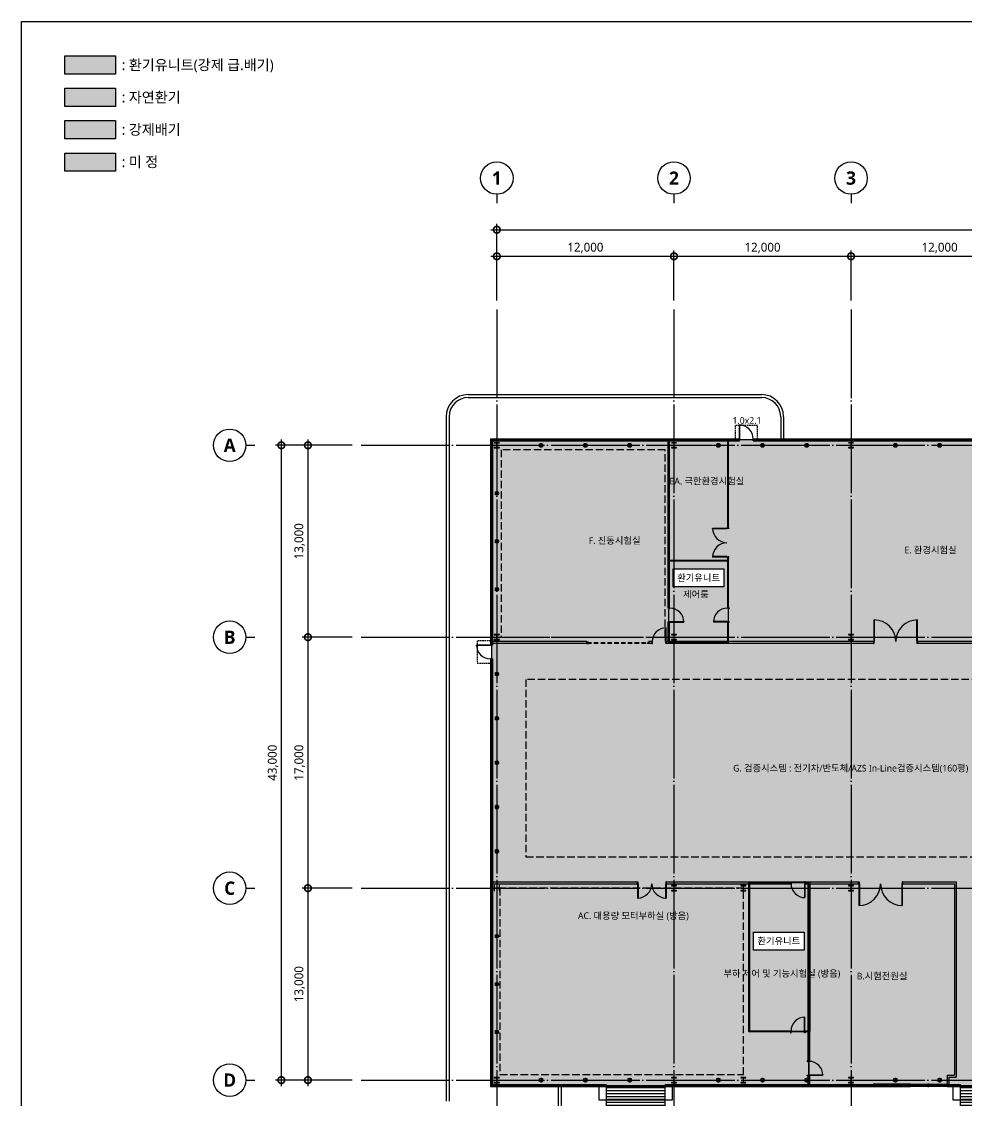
# Model space of a CAD drawing. Header units: millimetres. Extents: x -158894 to 483100, y 4200 to 114600.
# Drawn here: x 9300 to 73315, y 41524 to 114600 of the extents above; entities that cross this region are included whole.
import ezdxf
from ezdxf.enums import TextEntityAlignment as Align

# ---------------------------------------------------------------- set-up
doc = ezdxf.new("R2010")
doc.units = ezdxf.units.MM
doc.header["$LTSCALE"] = 200
for name, pattern in [('CEN-GAUN', [32.2, 30, -1, 0.2, -1]), ('DASH', [0.35, 0.25, -0.1]), ('HID', [2.3, 1.5, -0.8]), ('HIDDENX2', [0.75, 0.5, -0.25])]:
    doc.linetypes.add(name, pattern=pattern)
doc.layers.get('DEFPOINTS').update_dxf_attribs({"color": 137})
doc.layers.add('1.설비검토', color=3, linetype='Continuous', plot=False)
doc.layers.add('TXT-1', color=137, linetype='Continuous', plot=False)
for name, color, linetype in [('AA-DWXM-STHC', 7, 'HID'), ('BA', 9, 'Continuous'), ('CEN', 15, 'CEN-GAUN'), ('DOOR-OPEN', 9, 'Continuous'), ('HAT', 8, 'Continuous'), ('HID', 7, 'HIDDENX2'), ('RM', 8, 'Continuous'), ('XREF-A-PLAN$0$DOOR-OPEN', 9, 'Continuous')]:
    doc.layers.add(name, color=color, linetype=linetype)
doc.styles.add('$0$스타일1', font='malgun.ttf')
doc.styles.add('스타일1', font='malgun.ttf')
doc.styles.add('스타일2', font='malgunbd.ttf')
doc.dimstyles.new('CJA', dxfattribs={"dimscale": 300, "dimtxt": 2.7, "dimasz": 1, "dimexe": 2, "dimexo": 3, "dimgap": 1, "dimtad": 1, "dimdec": 0, "dimzin": 1, "dimdsep": 46, "dimlunit": 6, "dimtxsty": '$0$스타일1', "dimblk": 'CJDOT', "dimcen": 0.09, "dimdle": 1, "dimclrd": 256, "dimclre": 256, "dimclrt": 3, "dimadec": 0, "dimazin": 0, "dimtfac": 1, "dimtdec": 0, "dimtix": 1, "dimtmove": 2, "dimatfit": 3, "dimldrblk": 'CJDOT', "dimfxl": 1, "dimtolj": 1, "dimtzin": 1, "dimarcsym": 0})

# ---------------------------------------------------------------- blocks, each defined once
blk = doc.blocks.new('_DotSmall')
at = {"color": 0, "linetype": 'ByBlock', "const_width": 0.5}
blk.add_lwpolyline([(-0.0625, 0, 1), (0.0625, 0, 1)], format="xyb", close=True, dxfattribs=at)
blk = doc.blocks.new('*D38')
at = {"layer": 'BA', "lineweight": -2, "transparency": 16777216}
for p, q in [((26900, 42500), (26900, 86300)), ((31700, 85900), (26500, 85900)), ((31700, 42900), (26500, 42900))]:
    blk.add_line(p, q, dxfattribs=at)
at = {"layer": 'DEFPOINTS', "color": 0, "transparency": 16777216}
for p in [(26900, 85900), (32300, 85900), (32300, 42900)]:
    blk.add_point(p, dxfattribs=at)
at = {"layer": 'BA', "lineweight": -2, "transparency": 16777216, "xscale": 900, "yscale": 900, "zscale": 900}
for p, rotation in [((26900, 85900), 90), ((26900, 42900), 270)]:
    blk.add_blockref('_DotSmall', p, dxfattribs=dict(at, rotation=rotation))
at = {"layer": 'BA', "color": 9, "transparency": 16777216, "insert": (26340, 64400), "char_height": 600, "attachment_point": 5, "rotation": 90, "style": '$0$스타일1'}
blk.add_mtext('\\A1;43,000', dxfattribs=at)
blk = doc.blocks.new('CJDOT')
blk.add_line((-2, 0), (2, 0))
at = {"const_width": 0.5}
blk.add_lwpolyline([(-0.25, 0, 1), (0.25, 0, 1)], format="xyb", close=True, dxfattribs=at)
blk = doc.blocks.new('*D39')
at = {"layer": 'BA', "lineweight": -2, "transparency": 16777216}
for p, q in [((28700, 86300), (28700, 72500)), ((31700, 85900), (28300, 85900)), ((31700, 72900), (28300, 72900))]:
    blk.add_line(p, q, dxfattribs=at)
at = {"layer": 'DEFPOINTS', "color": 0, "transparency": 16777216}
for p in [(32300, 85900), (28700, 72900), (32300, 72900)]:
    blk.add_point(p, dxfattribs=at)
at = {"layer": 'BA', "lineweight": -2, "transparency": 16777216, "xscale": 900, "yscale": 900, "zscale": 900}
for p, rotation in [((28700, 85900), 90), ((28700, 72900), 270)]:
    blk.add_blockref('_DotSmall', p, dxfattribs=dict(at, rotation=rotation))
at = {"layer": 'BA', "color": 9, "transparency": 16777216, "insert": (28138, 79400), "char_height": 600, "attachment_point": 5, "rotation": 90, "style": '$0$스타일1'}
blk.add_mtext('\\A1;13,000', dxfattribs=at)
blk = doc.blocks.new('*D40')
at = {"layer": 'BA', "lineweight": -2, "transparency": 16777216}
for p, q in [((28700, 73300), (28700, 55500)), ((31700, 72900), (28300, 72900)), ((31700, 55900), (28300, 55900))]:
    blk.add_line(p, q, dxfattribs=at)
at = {"layer": 'DEFPOINTS', "color": 0, "transparency": 16777216}
for p in [(32300, 72900), (28700, 55900), (32300, 55900)]:
    blk.add_point(p, dxfattribs=at)
at = {"layer": 'BA', "lineweight": -2, "transparency": 16777216, "xscale": 900, "yscale": 900, "zscale": 900}
for p, rotation in [((28700, 72900), 90), ((28700, 55900), 270)]:
    blk.add_blockref('_DotSmall', p, dxfattribs=dict(at, rotation=rotation))
at = {"layer": 'BA', "color": 9, "transparency": 16777216, "insert": (28138, 64400), "char_height": 600, "attachment_point": 5, "rotation": 90, "style": '$0$스타일1'}
blk.add_mtext('\\A1;17,000', dxfattribs=at)
blk = doc.blocks.new('*D41')
at = {"layer": 'BA', "lineweight": -2, "transparency": 16777216}
for p, q in [((28700, 56300), (28700, 42500)), ((31700, 55900), (28300, 55900)), ((31700, 42900), (28300, 42900))]:
    blk.add_line(p, q, dxfattribs=at)
at = {"layer": 'DEFPOINTS', "color": 0, "transparency": 16777216}
for p in [(32300, 55900), (28700, 42900), (32300, 42900)]:
    blk.add_point(p, dxfattribs=at)
at = {"layer": 'BA', "lineweight": -2, "transparency": 16777216, "xscale": 900, "yscale": 900, "zscale": 900}
for p, rotation in [((28700, 55900), 90), ((28700, 42900), 270)]:
    blk.add_blockref('_DotSmall', p, dxfattribs=dict(at, rotation=rotation))
at = {"layer": 'BA', "color": 9, "transparency": 16777216, "insert": (28138, 49400), "char_height": 600, "attachment_point": 5, "rotation": 90, "style": '$0$스타일1'}
blk.add_mtext('\\A1;13,000', dxfattribs=at)
blk = doc.blocks.new('*D25')
at = {"layer": 'BA', "lineweight": -2, "transparency": 16777216}
for p, q in [((41500, 95700), (41500, 100900)), ((112500, 95700), (112500, 100900)), ((41100, 100500), (112900, 100500))]:
    blk.add_line(p, q, dxfattribs=at)
at = {"layer": 'DEFPOINTS', "color": 0, "transparency": 16777216}
for p in [(112500, 100500), (41500, 95100), (112500, 95100)]:
    blk.add_point(p, dxfattribs=at)
at = {"layer": 'BA', "lineweight": -2, "transparency": 16777216, "xscale": 900, "yscale": 900, "zscale": 900, "rotation": 180}
blk.add_blockref('_DotSmall', (41500, 100500), dxfattribs=at)
at = {"layer": 'BA', "lineweight": -2, "transparency": 16777216, "xscale": 900, "yscale": 900, "zscale": 900}
blk.add_blockref('_DotSmall', (112500, 100500), dxfattribs=at)
at = {"layer": 'BA', "color": 9, "transparency": 16777216, "insert": (77000, 101062), "char_height": 600, "attachment_point": 5, "style": '스타일1'}
blk.add_mtext('\\A1;71,000', dxfattribs=at)
blk = doc.blocks.new('*D29')
at = {"layer": 'BA', "lineweight": -2, "transparency": 16777216}
for p, q in [((65100, 98700), (77900, 98700)), ((65500, 95700), (65500, 99100)), ((77500, 95700), (77500, 99100))]:
    blk.add_line(p, q, dxfattribs=at)
at = {"layer": 'DEFPOINTS', "color": 0, "transparency": 16777216}
for p in [(77500, 98700), (65500, 95100), (77500, 95100)]:
    blk.add_point(p, dxfattribs=at)
at = {"layer": 'BA', "lineweight": -2, "transparency": 16777216, "xscale": 900, "yscale": 900, "zscale": 900, "rotation": 180}
blk.add_blockref('_DotSmall', (65500, 98700), dxfattribs=at)
at = {"layer": 'BA', "lineweight": -2, "transparency": 16777216, "xscale": 900, "yscale": 900, "zscale": 900}
blk.add_blockref('_DotSmall', (77500, 98700), dxfattribs=at)
at = {"layer": 'BA', "color": 9, "transparency": 16777216, "insert": (71500, 99262), "char_height": 600, "attachment_point": 5, "style": '스타일1'}
blk.add_mtext('\\A1;12,000', dxfattribs=at)
blk = doc.blocks.new('*D30')
at = {"layer": 'BA', "lineweight": -2, "transparency": 16777216}
for p, q in [((53100, 98700), (65900, 98700)), ((53500, 95700), (53500, 99100)), ((65500, 95700), (65500, 99100))]:
    blk.add_line(p, q, dxfattribs=at)
at = {"layer": 'DEFPOINTS', "color": 0, "transparency": 16777216}
for p in [(65500, 98700), (53500, 95100), (65500, 95100)]:
    blk.add_point(p, dxfattribs=at)
at = {"layer": 'BA', "lineweight": -2, "transparency": 16777216, "xscale": 900, "yscale": 900, "zscale": 900, "rotation": 180}
blk.add_blockref('_DotSmall', (53500, 98700), dxfattribs=at)
at = {"layer": 'BA', "lineweight": -2, "transparency": 16777216, "xscale": 900, "yscale": 900, "zscale": 900}
blk.add_blockref('_DotSmall', (65500, 98700), dxfattribs=at)
at = {"layer": 'BA', "color": 9, "transparency": 16777216, "insert": (59500, 99262), "char_height": 600, "attachment_point": 5, "style": '스타일1'}
blk.add_mtext('\\A1;12,000', dxfattribs=at)
blk = doc.blocks.new('*D31')
at = {"layer": 'BA', "lineweight": -2, "transparency": 16777216}
for p, q in [((41100, 98700), (53900, 98700)), ((41500, 95700), (41500, 99100)), ((53500, 95700), (53500, 99100))]:
    blk.add_line(p, q, dxfattribs=at)
at = {"layer": 'DEFPOINTS', "color": 0, "transparency": 16777216}
for p in [(53500, 98700), (41500, 95100), (53500, 95100)]:
    blk.add_point(p, dxfattribs=at)
at = {"layer": 'BA', "lineweight": -2, "transparency": 16777216, "xscale": 900, "yscale": 900, "zscale": 900, "rotation": 180}
blk.add_blockref('_DotSmall', (41500, 98700), dxfattribs=at)
at = {"layer": 'BA', "lineweight": -2, "transparency": 16777216, "xscale": 900, "yscale": 900, "zscale": 900}
blk.add_blockref('_DotSmall', (53500, 98700), dxfattribs=at)
at = {"layer": 'BA', "color": 9, "transparency": 16777216, "insert": (47500, 99262), "char_height": 600, "attachment_point": 5, "style": '스타일1'}
blk.add_mtext('\\A1;12,000', dxfattribs=at)
blk = doc.blocks.new('1')
blk.add_line((0, 600), (0, 0))
blk.add_circle((0, 1700), 1100)
at = {"style": '스타일2'}
blk.add_attdef('X', text='', height=900, dxfattribs=at).set_placement((0, 1700), align=Align.MIDDLE)
blk = doc.blocks.new('방화셔터')
at = {"layer": 'AA-DWXM-STHC', "ltscale": 0.5}
for p, q in [((81829, 49726), (81829, 49736)), ((81889, 49726), (81889, 49736)), ((81829, 45726), (81829, 45717)), ((81889, 45726), (81889, 45717))]:
    blk.add_line(p, q, dxfattribs=at)
at = {"layer": 'AA-DWXM-STHC'}
for p, q in [((81834, 45641), (81834, 49811)), ((81884, 45641), (81884, 49811))]:
    blk.add_line(p, q, dxfattribs=at)
at = {"layer": 'AA-DWXM-STHC', "ltscale": 0.5}
for points in [[(81829, 49726), (81809, 49726), (81809, 49826), (81909, 49826), (81909, 49726), (81889, 49726)], [(81829, 49736), (81819, 49736), (81819, 49816), (81899, 49816), (81899, 49736), (81889, 49736)], [(81829, 45726), (81809, 45726), (81809, 45626), (81909, 45626), (81909, 45726), (81889, 45726)], [(81829, 45717), (81819, 45717), (81819, 45636), (81899, 45636), (81899, 45717), (81889, 45717)]]:
    blk.add_lwpolyline(points, dxfattribs=at)
blk = doc.blocks.new('*U20')
for p, q in [((59, 185), (0, 185)), ((59, 9), (0, 9)), ((72, 172), (72, 22)), ((78, 172), (78, 22)), ((91, 185), (150, 185)), ((91, 9), (150, 9))]:
    blk.add_line(p, q)
for points in [[(150, 185), (150, 194), (0, 194), (0, 185)], [(0, 9), (0, 0), (150, 0), (150, 9)]]:
    blk.add_lwpolyline(points)
for centre, start, end in [((59, 172), 0, 90), ((59, 22), 270, 0), ((91, 172), 90, 180), ((91, 22), 180, 270)]:
    blk.add_arc(centre, 13, start, end)
blk = doc.blocks.new('WC1A')
at = {"layer": 'BA'}
blk.add_lwpolyline([(556300, 96403), (556500, 96403), (556500, 96203), (556300, 96203)], close=True, dxfattribs=at)
at = {"layer": 'CEN'}
blk.add_line((556400, 96450), (556400, 96150), dxfattribs=at)
at = {"layer": 'BA'}
blk.add_blockref('*U20', (556325, 96206), dxfattribs=at)

msp = doc.modelspace()

# ---------------------------------------------------------------- hatches: boundary and pattern name
at = {"layer": '1.설비검토', "transparency": 33554687}
h = msp.add_hatch(color=4, dxfattribs=at)
h.dxf.hatch_style = 1
h.paths.add_polyline_path([(12228.3, 112269.9), (15655.7, 112269.9), (15655.7, 111049.1), (12228.3, 111049.1)])
h = msp.add_hatch(color=221, dxfattribs=at)
h.dxf.hatch_style = 1
h.paths.add_polyline_path([(12228.3, 110079.3), (15655.7, 110079.3), (15655.7, 108858.4), (12228.3, 108858.4)])
h = msp.add_hatch(color=254, dxfattribs=at)
h.dxf.hatch_style = 1
h.paths.add_polyline_path([(12228.3, 107888.6), (15655.7, 107888.6), (15655.7, 106667.8), (12228.3, 106667.8)])
h = msp.add_hatch(color=41, dxfattribs=at)
h.dxf.hatch_style = 1
h.paths.add_polyline_path([(12228.3, 105698), (15655.7, 105698), (15655.7, 104477.2), (12228.3, 104477.2)])
h = msp.add_hatch(color=41, dxfattribs=at)
h.dxf.hatch_style = 1
h.paths.add_polyline_path([(41131.7, 86276.9), (41131.7, 42524.5), (85183.5, 42524.5), (85183.5, 56340.8), (91061.3, 56340.8), (91061.3, 61646.9), (93016.4, 61646.9), (93016.4, 65509.2), (91034.4, 65509.2), (91034.4, 72395.3), (76141.2, 72395.3), (76141.2, 86276.9)])
h.paths.add_polyline_path([(57177.3, 78097.4), (57177.3, 72525.4), (53143.2, 72525.4), (53143.2, 78097.4)], flags=16)
h.paths.add_polyline_path([(58570, 46191.7), (58570, 56334), (62714.7, 56334), (62714.7, 46191.7)], flags=16)
h = msp.add_hatch(color=131, dxfattribs=at)
h.dxf.hatch_style = 1
h.paths.add_polyline_path([(53143.2, 72525.4), (57177.3, 72525.4), (57177.3, 78097.4), (53143.2, 78097.4)])
h.paths.add_polyline_path([(62623.7, 46201.9), (62623.7, 56267.2), (58595.7, 56267.2), (58595.7, 46201.9)])
h.paths.add_polyline_path([(56882.6, 77538.3), (56882.6, 76317.5), (53455.1, 76317.5), (53455.1, 77538.3)], flags=16)
h.paths.add_polyline_path([(62316.8, 52931.5), (62316.8, 51710.7), (58889.4, 51710.7), (58889.4, 52931.5)], flags=16)
at = {"layer": 'HAT'}
h = msp.add_hatch(dxfattribs=at)
h.set_pattern_fill('_USER', color=256, scale=200, pattern_type=0)
h.set_pattern_definition([(0, (0, 0), (0, 200), [])])
h.paths.add_polyline_path([(48900, 38765), (52900, 38765), (52900, 42465), (48900, 42465)])
h = msp.add_hatch(dxfattribs=at)
h.set_pattern_fill('_USER', color=256, scale=200, pattern_type=0)
h.set_pattern_definition([(0, (24000, -2e-11), (0, 200), [])])
h.paths.add_polyline_path([(72900, 38765), (76900, 38765), (76900, 42465), (72900, 42465)])

# ---------------------------------------------------------------- linework, layer by layer
at = {"layer": '1.설비검토', "color": 0}
for points in [[(12228.3, 112269.9), (15655.7, 112269.9), (15655.7, 111049.1), (12228.3, 111049.1)], [(12228.3, 110079.3), (15655.7, 110079.3), (15655.7, 108858.4), (12228.3, 108858.4)], [(12228.3, 107888.6), (15655.7, 107888.6), (15655.7, 106667.8), (12228.3, 106667.8)], [(12228.3, 105698), (15655.7, 105698), (15655.7, 104477.2), (12228.3, 104477.2)], [(53455.1, 77538.3), (56882.6, 77538.3), (56882.6, 76317.5), (53455.1, 76317.5)], [(58889.4, 52931.5), (62316.8, 52931.5), (62316.8, 51710.7), (58889.4, 51710.7)]]:
    msp.add_lwpolyline(points, close=True, dxfattribs=at)
at = {"layer": '1.설비검토', "color": 4}
msp.add_lwpolyline([(76127, 86276.9), (41131.7, 86276.9), (41131.7, 42524.5), (62639.2, 42524.5), (62639.2, 46191.7), (58570, 46191.7), (58570, 56334), (62714.7, 56334), (62714.7, 46191.7), (62639.2, 46191.7), (62639.2, 42524.5), (85183.5, 42524.5), (85183.5, 56340.8), (91061.3, 56340.8), (91061.3, 61646.9), (93016.4, 61646.9), (93016.4, 65509.2), (91034.4, 65509.2), (91034.4, 72395.3), (76141.2, 72395.3), (76141.2, 86276.9)], close=True, dxfattribs=at)
at = {"layer": '1.설비검토'}
for points in [[(53143.2, 78097.4), (57177.3, 78097.4), (57177.3, 72525.4), (53143.2, 72525.4)], [(58595.7, 46201.9), (62623.7, 46201.9), (62623.7, 56267.2), (58595.7, 56267.2)]]:
    msp.add_lwpolyline(points, close=True, dxfattribs=at)
at = {"layer": 'BA'}
for p, q in [((39565, 89335), (59430, 89335)), ((39565, 89135), (59430, 89135)), ((38065, 87835), (38065, 41483.3)), ((38265, 87835), (38265, 41483.3)), ((60730, 87835), (60730, 86335)), ((60930, 87835), (60930, 86335)), ((57930, 86335), (57930, 87275)), ((41065, 86335), (57930, 86335)), ((41065, 86335), (41065, 72370)), ((58870, 86335), (112935, 86335)), ((41200, 86200), (57945, 86200)), ((41200, 86200), (41200, 72355)), ((58855, 86200), (112800, 86200)), ((57090, 80270), (56120, 80270)), ((57090, 78330), (56120, 78330)), ((53225, 73930), (54165, 73930)), ((57112.5, 73930), (56172.5, 73930)), ((67060, 72600), (67060, 74070)), ((70000, 72600), (70000, 74070)), ((52970, 72600), (52970, 73540)), ((41065, 72370), (40125, 72370)), ((41065, 71430), (41065, 42465)), ((41200, 71445), (41200, 42600)), ((51030, 56200), (51030, 55230)), ((52970, 56200), (52970, 55230)), ((62370, 56200), (62370, 55260)), ((66030, 56200), (66030, 54730)), ((68970, 56200), (68970, 54730)), ((62370, 46225), (62370, 47165)), ((62650, 43230), (63590, 43230)), ((72000, 43225), (72500, 43225)), ((41065, 42465), (48900, 42465)), ((41200, 42600), (48900, 42600)), ((45665, 42465.2), (45665, 38683)), ((45865, 42465.2), (45865, 38683)), ((52900, 42600), (67000, 42600)), ((52900, 42465), (67000, 42465)), ((67000, 42615), (67000, 42465)), ((67045, 42615), (67000, 42615)), ((67000, 42465), (67045, 42465)), ((67045, 42465), (67045, 42615)), ((68287.5, 42665), (68287.5, 42415)), ((69522.5, 42615), (69477.5, 42615)), ((69477.5, 42615), (69477.5, 42465)), ((69477.5, 42615), (69522.5, 42615)), ((69477.5, 42465), (69477.5, 42615)), ((69477.5, 42465), (69522.5, 42465)), ((69522.5, 42465), (69477.5, 42465)), ((69522.5, 42465), (69522.5, 42615)), ((69522.5, 42615), (69522.5, 42465)), ((70712.5, 42665), (70712.5, 42415)), ((71955, 42615), (72000, 42615)), ((71955, 42465), (71955, 42615)), ((72000, 42465), (71955, 42465)), ((72000, 42615), (72000, 42465)), ((72000, 42600), (72900, 42600)), ((72000, 42465), (72900, 42465)), ((72125, 43100), (72625, 43100))]:
    msp.add_line(p, q, dxfattribs=at)
at = {"layer": 'BA', "color": 8, "ltscale": 12}
for p, q in [((69477.5, 42615), (67045, 42615)), ((69477.5, 42540), (67045, 42540)), ((67045, 42465), (69477.5, 42465)), ((67092.5, 42595), (68267.5, 42595)), ((68267.5, 42555), (67092.5, 42555)), ((69437.5, 42525), (68307.5, 42525)), ((69437.5, 42485), (68307.5, 42485)), ((69522.5, 42615), (71955, 42615)), ((69522.5, 42540), (71955, 42540)), ((71955, 42465), (69522.5, 42465)), ((69562.5, 42525), (70692.5, 42525)), ((69562.5, 42485), (70692.5, 42485)), ((71907.5, 42595), (70732.5, 42595)), ((70732.5, 42555), (71907.5, 42555))]:
    msp.add_line(p, q, dxfattribs=at)
at = {"layer": 'BA'}
for points in [[(57930, 86335), (57965, 86335), (57965, 87275), (57930, 87275)], [(57900, 86200), (57945, 86200), (57945, 86200), (57945, 86200), (57945, 86305), (57930, 86305), (57930, 86335), (57900, 86335), (57900, 86200)], [(58900, 86200), (58855, 86200), (58855, 86200), (58855, 86200), (58855, 86305), (58870, 86305), (58870, 86335), (58900, 86335), (58900, 86200)], [(53100, 74900), (53100, 86200)], [(53200, 78125), (53200, 86200)], [(57150, 80300), (57150, 86200)], [(57200, 80300), (57200, 86200)], [(57090, 80270), (57090, 80235), (56120, 80235), (56120, 80270)], [(57215, 80300), (57215, 80255), (57215, 80255), (57215, 80255), (57120, 80255), (57120, 80270), (57090, 80270), (57090, 80300), (57215, 80300)], [(57090, 78330), (57090, 78365), (56120, 78365), (56120, 78330)], [(57215, 78300), (57215, 78345), (57215, 78345), (57215, 78345), (57120, 78345), (57120, 78330), (57090, 78330), (57090, 78300), (57215, 78300)], [(57150, 74900), (57150, 78300)], [(57200, 74900), (57200, 78300)], [(53200, 78125), (57200, 78125)], [(53200, 78075), (57200, 78075)], [(53200, 74900), (53200, 78075)], [(53100, 74900), (53100, 74855), (53100, 74855), (53100, 74855), (53195, 74855), (53195, 74870), (53225, 74870), (53225, 74900), (53100, 74900)], [(57237.5, 74900), (57237.5, 74855), (57237.5, 74855), (57237.5, 74855), (57142.5, 74855), (57142.5, 74870), (57112.5, 74870), (57112.5, 74900), (57237.5, 74900)], [(53100, 73900), (53100, 73945), (53100, 73945), (53100, 73945), (53195, 73945), (53195, 73930), (53225, 73930), (53225, 73900), (53100, 73900)], [(53100, 72600), (53100, 73900)], [(53200, 72600), (53200, 73900)], [(53225, 73930), (53225, 73965), (54165, 73965), (54165, 73930)], [(57112.5, 73930), (57112.5, 73965), (56172.5, 73965), (56172.5, 73930)], [(57237.5, 73900), (57237.5, 73945), (57237.5, 73945), (57237.5, 73945), (57142.5, 73945), (57142.5, 73930), (57112.5, 73930), (57112.5, 73900), (57237.5, 73900)], [(57150, 72600), (57150, 73900)], [(57200, 72600), (57200, 73900)], [(67060, 72600), (67095, 72600), (67095, 74070), (67060, 74070)], [(70000, 72600), (69965, 72600), (69965, 74070), (70000, 74070)], [(52970, 72600), (52935, 72600), (52935, 73540), (52970, 73540)], [(41065, 72370), (41065, 72335), (40125, 72335), (40125, 72370)], [(41200, 72400), (41200, 72355), (41200, 72355), (41200, 72355), (41095, 72355), (41095, 72370), (41065, 72370), (41065, 72400), (41200, 72400)], [(47600, 72600), (41200, 72600)], [(47600, 72475), (41200, 72475)], [(47600, 72475), (47600, 72600)], [(52030, 72600), (51800, 72600)], [(51800, 72475), (51800, 72600)], [(52045, 72475), (51800, 72475)], [(52000, 72475), (52045, 72475), (52045, 72475), (52045, 72475), (52045, 72570), (52030, 72570), (52030, 72600), (52000, 72600), (52000, 72475)], [(53000, 72475), (52955, 72475), (52955, 72475), (52955, 72475), (52955, 72570), (52970, 72570), (52970, 72600), (53000, 72600), (53000, 72475)], [(67045, 72475), (52955, 72475)], [(67030, 72600), (52970, 72600)], [(67030, 72475), (67075, 72475), (67075, 72475), (67075, 72475), (67075, 72570), (67060, 72570), (67060, 72600), (67030, 72600), (67030, 72475)], [(88045, 72475), (69955, 72475)], [(76075, 72600), (69970, 72600)], [(70030, 72475), (69985, 72475), (69985, 72475), (69985, 72475), (69985, 72570), (70000, 72570), (70000, 72600), (70030, 72600), (70030, 72475)], [(41200, 71400), (41200, 71445), (41200, 71445), (41200, 71445), (41095, 71445), (41095, 71430), (41065, 71430), (41065, 71400), (41200, 71400)], [(41200, 56325), (51045, 56325)], [(51000, 56325), (51045, 56325), (51045, 56325), (51045, 56325), (51045, 56230), (51030, 56230), (51030, 56200), (51000, 56200), (51000, 56325)], [(52955, 56325), (61445, 56325)], [(53000, 56325), (52955, 56325), (52955, 56325), (52955, 56325), (52955, 56230), (52970, 56230), (52970, 56200), (53000, 56200), (53000, 56325)], [(61400, 56325), (61445, 56325), (61445, 56325), (61445, 56325), (61445, 56230), (61430, 56230), (61430, 56200), (61400, 56200), (61400, 56325)], [(62355, 56325), (66045, 56325)], [(62400, 56325), (62355, 56325), (62355, 56325), (62355, 56325), (62355, 56230), (62370, 56230), (62370, 56200), (62400, 56200), (62400, 56325)], [(66000, 56325), (66045, 56325), (66045, 56325), (66045, 56325), (66045, 56230), (66030, 56230), (66030, 56200), (66000, 56200), (66000, 56325)], [(69000, 56325), (68955, 56325), (68955, 56325), (68955, 56325), (68955, 56230), (68970, 56230), (68970, 56200), (69000, 56200), (69000, 56325)], [(69000, 56325), (72625, 56325), (72625, 43100)], [(41200, 56200), (51030, 56200)], [(51030, 56200), (51065, 56200), (51065, 55230), (51030, 55230)], [(52970, 56200), (52935, 56200), (52935, 55230), (52970, 55230)], [(52970, 56200), (61430, 56200)], [(58575, 56200), (58575, 46175)], [(58625, 56200), (58625, 46225)], [(62370, 56200), (62335, 56200), (62335, 55260), (62370, 55260)], [(62370, 56200), (66030, 56200)], [(62575, 56200), (62575, 46225)], [(62675, 56200), (62675, 44200)], [(66030, 56200), (66065, 56200), (66065, 54730), (66030, 54730)], [(68970, 56200), (68935, 56200), (68935, 54730), (68970, 54730)], [(69000, 56200), (72500, 56200), (72500, 43225)], [(62370, 46225), (62335, 46225), (62335, 47165), (62370, 47165)], [(61400, 46175), (58575, 46175)], [(61430, 46225), (58625, 46225)], [(61400, 46100), (61445, 46100), (61445, 46100), (61445, 46100), (61445, 46195), (61430, 46195), (61430, 46225), (61400, 46225), (61400, 46100)], [(62400, 46100), (62355, 46100), (62355, 46100), (62355, 46100), (62355, 46195), (62370, 46195), (62370, 46225), (62400, 46225), (62400, 46100)], [(62575, 46225), (62370, 46225)], [(62575, 46175), (62400, 46175)], [(62575, 46175), (62575, 44200)], [(62525, 44200), (62525, 44155), (62525, 44155), (62525, 44155), (62620, 44155), (62620, 44170), (62650, 44170), (62650, 44200), (62525, 44200)], [(62525, 43200), (62525, 43245), (62525, 43245), (62525, 43245), (62620, 43245), (62620, 43230), (62650, 43230), (62650, 43200), (62525, 43200)], [(62575, 43200), (62575, 42600)], [(62650, 43230), (62650, 43265), (63590, 43265), (63590, 43230)], [(62675, 43200), (62675, 42600)], [(72000, 43225), (72000, 42600)], [(48400, 42465), (48400, 41565), (53400, 41565), (53400, 42465)], [(48900, 42600), (48900, 42465)], [(52900, 42600), (52900, 42465)], [(72125, 43100), (72125, 42600)], [(72400, 42465), (72400, 41565), (77400, 41565), (77400, 42465)], [(72900, 42600), (72900, 42465)]]:
    msp.add_lwpolyline(points, dxfattribs=at)
for points in [[(41325, 85725), (41675, 85725), (41675, 85744), (41525.3, 85744, -0.4142136), (41506, 85763.3), (41506, 86036.8, -0.4142136), (41525.3, 86056), (41675, 86056), (41675, 86075), (41325, 86075), (41325, 86056), (41474.8, 86056, -0.4142136), (41494, 86036.8), (41494, 85763.3, -0.4142136), (41474.8, 85744), (41325, 85744)], [(53325, 85725), (53675, 85725), (53675, 85744), (53525.2, 85744, -0.4142136), (53506, 85763.3), (53506, 86036.8, -0.4142136), (53525.2, 86056), (53675, 86056), (53675, 86075), (53325, 86075), (53325, 86056), (53474.7, 86056, -0.4142136), (53494, 86036.8), (53494, 85763.3, -0.4142136), (53474.7, 85744), (53325, 85744)], [(65325, 85725), (65675, 85725), (65675, 85744), (65525.2, 85744, -0.4142136), (65506, 85763.3), (65506, 86036.8, -0.4142136), (65525.2, 86056), (65675, 86056), (65675, 86075), (65325, 86075), (65325, 86056), (65474.7, 86056, -0.4142136), (65494, 86036.8), (65494, 85763.3, -0.4142136), (65474.7, 85744), (65325, 85744)], [(41325, 72725), (41675, 72725), (41675, 72744), (41525.3, 72744, -0.4142136), (41506, 72763.3), (41506, 73036.8, -0.4142136), (41525.3, 73056), (41675, 73056), (41675, 73075), (41325, 73075), (41325, 73056), (41474.8, 73056, -0.4142136), (41494, 73036.8), (41494, 72763.3, -0.4142136), (41474.8, 72744), (41325, 72744)], [(53325, 72725), (53675, 72725), (53675, 72744), (53525.2, 72744, -0.4142136), (53506, 72763.3), (53506, 73036.8, -0.4142136), (53525.2, 73056), (53675, 73056), (53675, 73075), (53325, 73075), (53325, 73056), (53474.7, 73056, -0.4142136), (53494, 73036.8), (53494, 72763.3, -0.4142136), (53474.7, 72744), (53325, 72744)], [(65325, 72725), (65675, 72725), (65675, 72744), (65525.2, 72744, -0.4142136), (65506, 72763.3), (65506, 73036.8, -0.4142136), (65525.2, 73056), (65675, 73056), (65675, 73075), (65325, 73075), (65325, 73056), (65474.7, 73056, -0.4142136), (65494, 73036.8), (65494, 72763.3, -0.4142136), (65474.7, 72744), (65325, 72744)], [(41675.6, 55725.6), (41675.6, 56075.6), (41656.6, 56075.6), (41656.6, 55925.8, -0.4142136), (41637.3, 55906.6), (41363.8, 55906.6, -0.4142136), (41344.6, 55925.8), (41344.6, 56075.6), (41325.6, 56075.6), (41325.6, 55725.6), (41344.6, 55725.6), (41344.6, 55875.3, -0.4142136), (41363.8, 55894.6), (41637.3, 55894.6, -0.4142136), (41656.6, 55875.3), (41656.6, 55725.6)], [(53325, 55725), (53675, 55725), (53675, 55744), (53525.2, 55744, -0.4142136), (53506, 55763.3), (53506, 56036.8, -0.4142136), (53525.2, 56056), (53675, 56056), (53675, 56075), (53325, 56075), (53325, 56056), (53474.7, 56056, -0.4142136), (53494, 56036.8), (53494, 55763.3, -0.4142136), (53474.7, 55744), (53325, 55744)], [(58025, 55725), (58375, 55725), (58375, 55744), (58225.3, 55744, -0.4142136), (58206, 55763.3), (58206, 56036.8, -0.4142136), (58225.3, 56056), (58375, 56056), (58375, 56075), (58025, 56075), (58025, 56056), (58174.8, 56056, -0.4142136), (58194, 56036.8), (58194, 55763.3, -0.4142136), (58174.8, 55744), (58025, 55744)], [(65325, 55725), (65675, 55725), (65675, 55744), (65525.2, 55744, -0.4142136), (65506, 55763.3), (65506, 56036.8, -0.4142136), (65525.2, 56056), (65675, 56056), (65675, 56075), (65325, 56075), (65325, 56056), (65474.7, 56056, -0.4142136), (65494, 56036.8), (65494, 55763.3, -0.4142136), (65474.7, 55744), (65325, 55744)], [(41325, 42725), (41675, 42725), (41675, 42744), (41525.3, 42744, -0.4142136), (41506, 42763.3), (41506, 43036.8, -0.4142136), (41525.3, 43056), (41675, 43056), (41675, 43075), (41325, 43075), (41325, 43056), (41474.8, 43056, -0.4142136), (41494, 43036.8), (41494, 42763.3, -0.4142136), (41474.8, 42744), (41325, 42744)], [(53325, 42725), (53675, 42725), (53675, 42744), (53525.2, 42744, -0.4142136), (53506, 42763.3), (53506, 43036.8, -0.4142136), (53525.2, 43056), (53675, 43056), (53675, 43075), (53325, 43075), (53325, 43056), (53474.7, 43056, -0.4142136), (53494, 43036.8), (53494, 42763.3, -0.4142136), (53474.7, 42744), (53325, 42744)], [(58025, 42725), (58375, 42725), (58375, 42744), (58225.3, 42744, -0.4142136), (58206, 42763.3), (58206, 43036.8, -0.4142136), (58225.3, 43056), (58375, 43056), (58375, 43075), (58025, 43075), (58025, 43056), (58174.8, 43056, -0.4142136), (58194, 43036.8), (58194, 42763.3, -0.4142136), (58174.8, 42744), (58025, 42744)], [(65325, 42725), (65675, 42725), (65675, 42744), (65525.2, 42744, -0.4142136), (65506, 42763.3), (65506, 43036.8, -0.4142136), (65525.2, 43056), (65675, 43056), (65675, 43075), (65325, 43075), (65325, 43056), (65474.7, 43056, -0.4142136), (65494, 43036.8), (65494, 42763.3, -0.4142136), (65474.7, 42744), (65325, 42744)]]:
    msp.add_lwpolyline(points, format="xyb", close=True, dxfattribs=at)
at = {"layer": 'BA', "linetype": 'DASH', "ltscale": 10}
for points in [[(52911.2, 85597.2), (41800.3, 85597.2), (41800.3, 72900), (52911.2, 72900)], [(43474.5, 58028.8), (87474.5, 58028.8), (87474.5, 70028.8), (43474.5, 70028.8)], [(43474.5, 58028.8), (87474.5, 58028.8), (87474.5, 70028.8), (43474.5, 70028.8)], [(58206.7, 55900), (41712.8, 55900), (41712.8, 43269), (58206.7, 43269)]]:
    msp.add_lwpolyline(points, close=True, dxfattribs=at)
at = {"layer": 'BA'}
for points in [[(67092.5, 42595), (67092.5, 42579.5), (67075, 42579.5), (67075, 42570.5), (67092.5, 42570.5), (67092.5, 42555), (67045, 42555), (67045, 42595), (67092.5, 42595)], [(68267.5, 42595), (68267.5, 42579.5), (68277.5, 42579.5), (68277.5, 42570.5), (68267.5, 42570.5), (68267.5, 42555), (68307.5, 42555), (68307.5, 42595), (68267.5, 42595)], [(68307.5, 42525), (68307.5, 42509.5), (68297.5, 42509.5), (68297.5, 42500.5), (68307.5, 42500.5), (68307.5, 42485), (68267.5, 42485), (68267.5, 42525), (68307.5, 42525)], [(69437.5, 42525), (69437.5, 42509.5), (69447.5, 42509.5), (69447.5, 42500.5), (69437.5, 42500.5), (69437.5, 42485), (69477.5, 42485), (69477.5, 42525), (69437.5, 42525)], [(69562.5, 42525), (69562.5, 42509.5), (69552.5, 42509.5), (69552.5, 42500.5), (69562.5, 42500.5), (69562.5, 42485), (69522.5, 42485), (69522.5, 42525), (69562.5, 42525)], [(70732.5, 42595), (70732.5, 42579.5), (70722.5, 42579.5), (70722.5, 42570.5), (70732.5, 42570.5), (70732.5, 42555), (70692.5, 42555), (70692.5, 42595), (70732.5, 42595)], [(70692.5, 42525), (70692.5, 42509.5), (70702.5, 42509.5), (70702.5, 42500.5), (70692.5, 42500.5), (70692.5, 42485), (70732.5, 42485), (70732.5, 42525), (70692.5, 42525)], [(71907.5, 42595), (71907.5, 42579.5), (71925, 42579.5), (71925, 42570.5), (71907.5, 42570.5), (71907.5, 42555), (71955, 42555), (71955, 42595), (71907.5, 42595)]]:
    msp.add_lwpolyline(points, close=True, dxfattribs=at)
at = {"layer": 'BA', "ltscale": 12}
for points in [[(67084.5, 42577.5), (68275.5, 42577.5), (68275.5, 42572.5), (67084.5, 42572.5)], [(68299.5, 42507.5), (69445.5, 42507.5), (69445.5, 42502.5), (68299.5, 42502.5)], [(70700.5, 42507.5), (69554.5, 42507.5), (69554.5, 42502.5), (70700.5, 42502.5)], [(71915.5, 42577.5), (70724.5, 42577.5), (70724.5, 42572.5), (71915.5, 42572.5)]]:
    msp.add_lwpolyline(points, close=True, dxfattribs=at)
at = {"layer": 'BA'}
for centre, radius, start, end in [((39565, 87835), 1500, 90, 180), ((59430, 87835), 1500, 0, 90), ((39565, 87835), 1300, 90, 180), ((59430, 87835), 1300, 0, 90), ((67060, 72600), 1470, 0, 90), ((70000, 72600), 1470, 90, 180)]:
    msp.add_arc(centre, radius, start, end, dxfattribs=at)
at = {"layer": 'BA', "color": 8}
for centre, start, end in [((67092.5, 42578.5), 90, 270), ((67092.5, 42571.5), 90, 270), ((68267.5, 42578.5), 270, 90), ((68267.5, 42571.5), 270, 90), ((68307.5, 42508.5), 90, 270), ((68307.5, 42501.5), 90, 270), ((69437.5, 42508.5), 270, 90), ((69437.5, 42501.5), 270, 90), ((69562.5, 42508.5), 90, 270), ((69562.5, 42501.5), 90, 270), ((70692.5, 42508.5), 270, 90), ((70692.5, 42501.5), 270, 90), ((70732.5, 42578.5), 90, 270), ((70732.5, 42571.5), 90, 270), ((71907.5, 42578.5), 270, 90), ((71907.5, 42571.5), 270, 90)]:
    msp.add_arc(centre, 1, start, end, dxfattribs=at)
at = {"layer": 'CEN'}
for p, q in [((41500, 95100), (41500, 32900)), ((53500, 95100), (53500, 32900)), ((65500, 95100), (65500, 32900)), ((32300, 85900), (117500, 85900)), ((32300, 72900), (117500, 72900)), ((32300, 55900), (119349.3, 55900)), ((32300, 42900), (117500, 42900))]:
    msp.add_line(p, q, dxfattribs=at)
at = {"layer": 'DEFPOINTS'}
msp.add_lwpolyline([(9300, 114600), (146700, 114600), (146700, 4200), (9300, 4200)], close=True, dxfattribs=at)
at = {"layer": 'DOOR-OPEN', "color": 9}
for centre, radius, start, end in [((57930, 86335), 940, 0, 90), ((57090, 80270), 970, 180, 270), ((57090, 78330), 970, 90, 180), ((53225, 73930), 940, 0, 90), ((57112.5, 73930), 940, 90, 180), ((52970, 72600), 940, 90, 180), ((41065, 72370), 940, 180, 270), ((51030, 56200), 970, 270, 0), ((52970, 56200), 970, 180, 270), ((62370, 56200), 940, 180, 270), ((62370, 46225), 940, 90, 180), ((62650, 43230), 940, 0, 90)]:
    msp.add_arc(centre, radius, start, end, dxfattribs=at)
at = {"layer": 'HAT'}
for points in [[(48900, 38765), (52900, 38765), (52900, 42465), (48900, 42465)], [(72900, 38765), (76900, 38765), (76900, 42465), (72900, 42465)]]:
    msp.add_lwpolyline(points, close=True, dxfattribs=at)
at = {"layer": 'HID'}
for points in [[(59150, 86335), (59150, 87235), (57650, 87235), (57650, 86335)], [(41065, 72650), (40165, 72650), (40165, 71150), (41065, 71150)]]:
    msp.add_lwpolyline(points, dxfattribs=at)
at = {"layer": 'XREF-A-PLAN$0$DOOR-OPEN', "color": 9}
for centre, start, end in [((66030, 56200), 270, 0), ((68970, 56200), 180, 270)]:
    msp.add_arc(centre, 1470, start, end, dxfattribs=at)

# ---------------------------------------------------------------- block references
at = {"layer": 'BA'}
for p, values in [((41500, 102300), {'X': '1'}), ((53500, 102300), {'X': '2'}), ((65500, 102300), {'X': '3'})]:
    msp.add_blockref('1', p, dxfattribs=at).add_auto_attribs(values)
ref = msp.add_blockref('1', (25100, 85900), dxfattribs=dict(at, rotation=90))
ref.add_attrib('X', 'A', dxfattribs={"layer": '0', "height": 900, "style": '스타일2'}).set_placement((23400, 85900), align=Align.MIDDLE)
for p in [(-511900, -10403), (-508900, -10403), (-505900, -10403), (-499900, -10403), (-496900, -10403), (-493900, -10403), (-487900, -10403), (-484900, -10403), (-511900, -53403), (-508900, -53403), (-505900, -53403), (-499900, -53403), (-496900, -53403), (-493900, -53403), (-487900, -53403), (-484900, -53403)]:
    msp.add_blockref('WC1A', p, dxfattribs=at)
for name, p, rotation in [('WC1A', (137803, -473750), 90), ('WC1A', (137803, -477000), 90), ('WC1A', (137803, -480250), 90), ('방화셔터', (1973.8, 154384.4), 270), ('WC1A', (137803, -486000), 90), ('WC1A', (137803, -489000), 90), ('WC1A', (137803, -492000), 90), ('WC1A', (137803, -503750), 90), ('WC1A', (137803, -507000), 90), ('WC1A', (137803, -510250), 90)]:
    msp.add_blockref(name, p, dxfattribs=dict(at, rotation=rotation))
ref = msp.add_blockref('1', (25100, 72900), dxfattribs=dict(at, rotation=90))
ref.add_attrib('X', 'B', dxfattribs={"layer": '0', "height": 900, "style": '스타일2'}).set_placement((23400, 72900), align=Align.MIDDLE)
at = {"layer": 'BA', "xscale": -1.000000000000001, "rotation": 90}
for p in [(137803, 617800), (137803, 614800)]:
    msp.add_blockref('WC1A', p, dxfattribs=at)
at = {"layer": 'BA'}
ref = msp.add_blockref('1', (25100, 55900), dxfattribs=dict(at, rotation=90))
ref.add_attrib('X', 'C', dxfattribs={"layer": '0', "height": 900, "style": '스타일2'}).set_placement((23400, 55900), align=Align.MIDDLE)
ref = msp.add_blockref('1', (25100, 42900), dxfattribs=dict(at, rotation=90))
ref.add_attrib('X', 'D', dxfattribs={"layer": '0', "height": 900, "style": '스타일2'}).set_placement((23400, 42900), align=Align.MIDDLE)

# ---------------------------------------------------------------- texts
at = {"layer": '1.설비검토', "color": 2, "style": '스타일1'}
for s, p in [(': 환기유니트(강제 급.배기)', (16086.4, 111664.6)), (': 자연환기', (16086.4, 109474)), (': 강제배기', (16086.4, 107283.4)), (': 미 정', (16086.4, 105092.7))]:
    msp.add_text(s, height=700, dxfattribs=at).set_placement(p, align=Align.MIDDLE_LEFT)
for p in [(55168.8, 76927.9), (60603.1, 52321.1)]:
    msp.add_text('환기유니트', height=450, dxfattribs=at).set_placement(p, align=Align.MIDDLE_CENTER)
at = {"layer": 'RM', "style": '스타일1'}
for s, p in [('EA. 극한환경시험실', (55734.2, 83474.8)), ('F. 진동시험실', (49479.2, 79449.2)), ('E. 환경시험실', (70885.1, 78803.4)), ('제어룸', (54986.1, 75811.9)), ('G. 검증시스템 : 전기차/반도체/AZS In-Line검증시스템(160평)', (65474.5, 64028.8)), ('AC. 대용량 모터부하실 (방음)', (50749.4, 54035.5)), ('부하 제어 및 기능시험실 (방음)', (60808.6, 50121.1)), ('B.시험전원실', (67600, 49945))]:
    msp.add_text(s, height=450, dxfattribs=at).set_placement(p, align=Align.MIDDLE_CENTER)
at = {"layer": 'TXT-1', "style": '스타일1'}
for s, p in [('1.0x2.1', (58446.8, 87581.7)), ('E. 환경시험실', (70885.1, 78803.4)), ('G. 검증시스템 : 전기차/반도체/AZS In-Line검증시스템(160평)', (65474.5, 64028.8))]:
    msp.add_text(s, height=450, dxfattribs=at).set_placement(p, align=Align.MIDDLE_CENTER)

# ---------------------------------------------------------------- dimensions: what is measured, and where the dimension line sits
at = {"layer": 'BA'}
dim = msp.add_linear_dim(base=(112500, 100500), p1=(41500, 95100), p2=(112500, 95100), angle=180, dimstyle='CJA', override={"dimscale": 200, "dimtxt": 3, "dimasz": 4.5, "dimtxsty": '스타일1', "dimblk1": 'DotSmall', "dimblk2": 'DotSmall', "dimsah": 1, "dimdle": 2, "dimclrt": 9}, dxfattribs=at)
dim.commit()
dim.dimension.update_dxf_attribs({"geometry": '*D25', "text_midpoint": (77000, 101062), "dimtype": 160})
for base, p1, p2, picture, middle in [((53500, 98700), (41500, 95100), (53500, 95100), '*D31', (47500, 99262)), ((65500, 98700), (53500, 95100), (65500, 95100), '*D30', (59500, 99262)), ((77500, 98700), (65500, 95100), (77500, 95100), '*D29', (71500, 99262))]:
    dim = msp.add_linear_dim(base=base, p1=p1, p2=p2, dimstyle='CJA', override={"dimscale": 200, "dimtxt": 3, "dimasz": 4.5, "dimtxsty": '스타일1', "dimblk1": 'DotSmall', "dimblk2": 'DotSmall', "dimsah": 1, "dimdle": 2, "dimclrd": 256, "dimclre": 256, "dimclrt": 9}, dxfattribs=at)
    dim.commit()
    dim.dimension.update_dxf_attribs({"geometry": picture, "text_midpoint": middle})
for base, p1, p2, angle, picture, middle in [((26900, 85900), (32300, 42900), (32300, 85900), 270, '*D38', (26339.7, 64400)), ((28700, 72900), (32300, 85900), (32300, 72900), 90, '*D39', (28138, 79400)), ((28700, 55900), (32300, 72900), (32300, 55900), 270, '*D40', (28138, 64400)), ((28700, 42900), (32300, 55900), (32300, 42900), 270, '*D41', (28138, 49400))]:
    dim = msp.add_linear_dim(base=base, p1=p1, p2=p2, angle=angle, dimstyle='CJA', override={"dimscale": 200, "dimtxt": 3, "dimasz": 4.5, "dimblk1": 'DotSmall', "dimblk2": 'DotSmall', "dimsah": 1, "dimdle": 2, "dimclrd": 256, "dimclre": 256, "dimclrt": 9}, dxfattribs=at)
    dim.commit()
    dim.dimension.update_dxf_attribs({"geometry": picture, "text_midpoint": middle})

doc.saveas('drawing.dxf')
